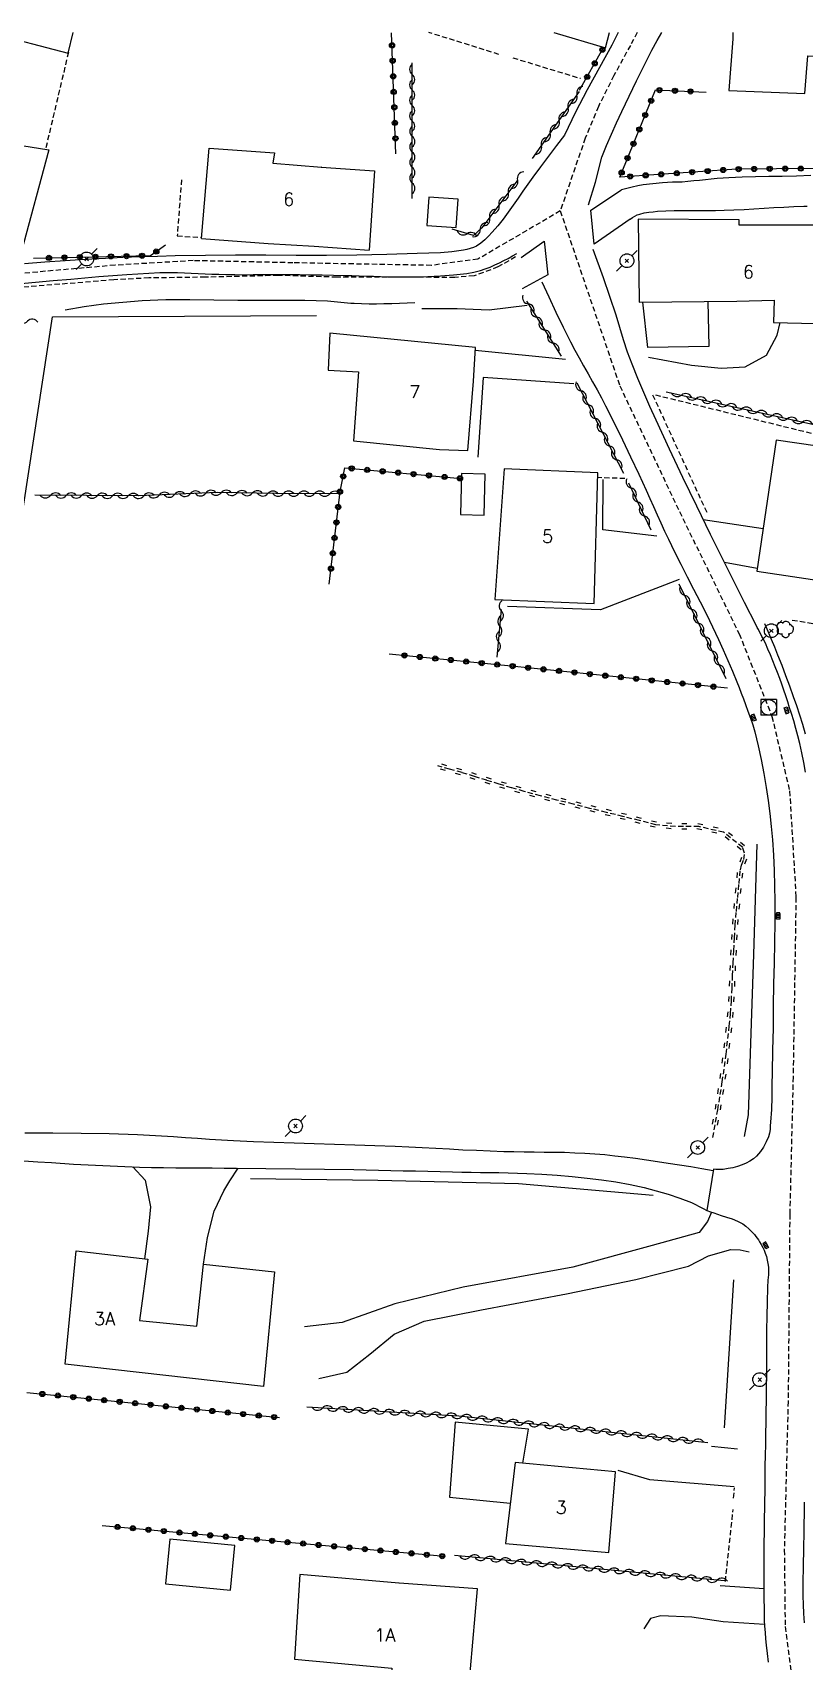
# Model space of a CAD drawing. Header units: millimetres. Extents: x 176000 to 177000, y 162000 to 163001.
# Drawn here: x 176588.4 to 176663, y 162842.5 to 163000 of the extents above; entities that cross this region are included whole.
import ezdxf
from ezdxf.enums import TextEntityAlignment as Align

# ---------------------------------------------------------------- set-up
doc = ezdxf.new("R2010")
doc.units = ezdxf.units.MM
doc.linetypes.add('DASHED', pattern=[0.75, 0.5, -0.25])
doc.layers.get('0').update_dxf_attribs({"linetype": 'CONTINUOUS'})
for name, color, linetype in [('W0001', 6, 'DASHED'), ('W0008', 7, 'CONTINUOUS'), ('W0014', 7, 'CONTINUOUS'), ('W0017', 7, 'CONTINUOUS'), ('W0071', 7, 'CONTINUOUS'), ('W0101', 7, 'CONTINUOUS'), ('W0104', 1, 'CONTINUOUS'), ('W0112', 1, 'DASHED'), ('W0120', 7, 'CONTINUOUS'), ('W0220', 5, 'DASHED'), ('W0300', 7, 'CONTINUOUS'), ('W0303', 7, 'CONTINUOUS'), ('W0310', 3, 'CONTINUOUS'), ('W0323', 7, 'CONTINUOUS'), ('W0333', 7, 'CONTINUOUS'), ('W0401', 7, 'CONTINUOUS'), ('W0420', 7, 'CONTINUOUS'), ('W0473', 7, 'CONTINUOUS'), ('W0510', 5, 'CONTINUOUS'), ('W0991', 7, 'CONTINUOUS')]:
    doc.layers.add(name, color=color, linetype=linetype)
doc.styles.get("Standard").update_dxf_attribs({"font": 'romans.shx', "width": 0.85})

# ---------------------------------------------------------------- blocks, each defined once
blk = doc.blocks.new('T401')
for p, q in [((-0.3, 0.3), (0, 0.3)), ((-0.3, -0.25), (-0.3, 0.3)), ((-0.3, 0.15), (0, 0.15)), ((-0.3, 0), (0, 0)), ((0, 0.3), (0, -0.25)), ((-0.3, -0.15), (0, -0.15)), ((-0.3, -0.25), (-0.3, -0.3)), ((-0.3, -0.3), (0, -0.3)), ((0, -0.3), (0, -0.25))]:
    blk.add_line(p, q)
blk = doc.blocks.new('T473')
for p, q in [((-0.166667, 0.166667), (0.166667, -0.166667)), ((-0.166667, -0.166667), (0.166667, 0.166667)), ((0.500001, 0.500001), (1.000002, 1.000002)), ((-1.000002, -1.000002), (-0.500001, -0.500001))]:
    blk.add_line(p, q)
blk.add_ellipse((0, 0), major_axis=(0.471405, 0.471405), ratio=1, start_param=5.4977871438, end_param=11.780972451)
blk = doc.blocks.new('T420')
for p, q in [((0.75, 0.75), (-0.75, 0.75)), ((-0.75, 0.75), (-0.75, -0.75)), ((0.75, 0.75), (0.75, -0.75)), ((0.75, -0.75), (-0.75, -0.75))]:
    blk.add_line(p, q)
blk.add_ellipse((0, 0), major_axis=(-0.53, 0.53), ratio=1, start_param=3.926991, end_param=10.210176)
blk = doc.blocks.new('T300')
for p, q in [((-0.8, 0.51), (-0.86, 0.34)), ((-0.86, 0.34), (-0.86, 0.17)), ((-0.86, 0.17), (-0.74, 0.06)), ((-0.69, 0.63), (-0.8, 0.51)), ((-0.8, -0.06), (-0.74, 0.06)), ((-0.74, 0.06), (-0.69, 0.11)), ((-0.57, 0.69), (-0.69, 0.63)), ((-0.46, 0.69), (-0.57, 0.69)), ((-0.29, 0.63), (-0.46, 0.69)), ((-0.29, 0.63), (-0.17, 0.74)), ((-0.23, 0.57), (-0.29, 0.63)), ((-0.17, 0.74), (-0.06, 0.8)), ((-0.06, 0.8), (0.06, 0.8)), ((0.06, 0.8), (0.23, 0.74)), ((0.23, 0.74), (0.34, 0.63)), ((0.34, 0.63), (0.4, 0.51)), ((0.46, 0.46), (0.34, 0.46)), ((0.4, 0.51), (0.4, 0.46)), ((0.57, 0.4), (0.46, 0.46)), ((0.57, 0.4), (0.69, 0.29)), ((0.69, 0.29), (0.74, 0.17)), ((0.74, 0.06), (0.69, -0.17)), ((0.74, 0.17), (0.74, 0.06)), ((-0.8, -0.17), (-0.8, -0.06)), ((-0.8, -0.23), (-0.8, -0.17)), ((-0.74, -0.34), (-0.8, -0.23)), ((-0.69, -0.4), (-0.74, -0.34)), ((-0.51, -0.46), (-0.69, -0.4)), ((-0.4, -0.46), (-0.51, -0.46)), ((-0.4, -0.46), (-0.34, -0.46)), ((-0.34, -0.46), (-0.34, -0.4)), ((-0.34, -0.51), (-0.34, -0.46)), ((-0.29, -0.63), (-0.34, -0.51)), ((-0.17, -0.74), (-0.29, -0.63)), ((-0.06, -0.8), (-0.17, -0.74)), ((0.06, -0.8), (-0.06, -0.8)), ((0.17, -0.74), (0.06, -0.8)), ((0.23, -0.69), (0.17, -0.74)), ((0.29, -0.46), (0.23, -0.46)), ((0.29, -0.63), (0.23, -0.69)), ((0.46, -0.4), (0.29, -0.46)), ((0.34, -0.51), (0.29, -0.63)), ((0.34, -0.51), (0.34, -0.46)), ((0.57, -0.34), (0.46, -0.4)), ((0.63, -0.29), (0.57, -0.34)), ((0.69, -0.17), (0.63, -0.29))]:
    blk.add_line(p, q)
blk = doc.blocks.new('t310o')
at = {"color": 0, "linetype": 'Continuous'}
for centre, start, end in [((-0.5, 0.38), 216.8699, 323.1304), ((0.5, -0.37), 36.8699, 143.1303)]:
    blk.add_arc(centre, 0.625, start, end, dxfattribs=at)
blk = doc.blocks.new('t323o')
at = {"color": 0, "linetype": 'Continuous'}
for radius in [0.25, 0.15]:
    blk.add_circle((0, 0), radius, dxfattribs=at)
blk = doc.blocks.new('t220o')
at = {"color": 0, "linetype": 'Continuous'}
for p, q in [((-0.25, 0.25), (0.25, 0.25)), ((-0.25, -0.25), (0.25, -0.25))]:
    blk.add_line(p, q, dxfattribs=at)

msp = doc.modelspace()

# ---------------------------------------------------------------- linework, layer by layer
at = {"layer": 'W0001'}
for points in [[(176639.38, 162982.76), (176631.43, 162978.1), (176626.93, 162977.49), (176613.55, 162977.74), (176603.92, 162977.95), (176596.37, 162977.51), (176584.21, 162976.44), (176574.24, 162975.39), (176567.52, 162975.44), (176561.33, 162975.8), (176557.37, 162976.55), (176554.1, 162977.83), (176550.87, 162980.43), (176547.3, 162983.79), (176540.81, 162990.9), (176539.12, 162993.17), (176537.37, 162995.4), (176535.56, 162997.57), (176533.69, 162999.7), (176533.41, 163000)], [(176646.81, 163000), (176646.15, 162998.76), (176644.56, 162995.84), (176643.06, 162992.86), (176641.79, 162989.79), (176639.38, 162982.76)], [(176639.38, 162982.76), (176645.13, 162965.86), (176650.89, 162953.7), (176656.66, 162941.88), (176659.83, 162933.89), (176661.53, 162926.69), (176662.15, 162916.4), (176661.87, 162899.04), (176661.55, 162885.76), (176661.39, 162867.66), (176661.02, 162853.3), (176661.1, 162845.89), (176661.84, 162840.36), (176665.05, 162832.99), (176668.44, 162828.51), (176677.2, 162819.89), (176690.06, 162807.61), (176694.79, 162797.61), (176698.04, 162789.67), (176700.78, 162781.29), (176702.4, 162772.69), (176704.61, 162761.52), (176706.75, 162750.04), (176709.4, 162734.99)]]:
    msp.add_lwpolyline(points, dxfattribs=at)
at = {"layer": 'W0008'}
for points in [[(176643.41, 162987.96), (176643.86, 162989.07), (176644.33, 162990.17), (176644.82, 162991.27), (176645.32, 162992.37), (176646.02, 162993.86), (176646.74, 162995.35), (176647.48, 162996.82), (176648.24, 162998.29), (176648.75, 162999.25), (176649.18, 163000)], [(176639.79, 162990.08), (176639.02, 162989.07), (176638.25, 162988.05), (176637.48, 162987.03), (176636.72, 162986.01), (176636.24, 162985.35), (176635.76, 162984.67), (176635.3, 162983.99), (176634.83, 162983.31), (176634.35, 162982.63), (176633.86, 162981.96), (176633.34, 162981.32), (176632.8, 162980.69), (176632.46, 162980.33), (176632.1, 162979.97), (176631.72, 162979.64), (176631.29, 162979.36), (176630.99, 162979.22), (176630.68, 162979.12), (176630.35, 162979.04), (176630.03, 162978.98), (176628.92, 162978.81), (176627.8, 162978.72), (176626.68, 162978.67), (176625.57, 162978.63), (176622.64, 162978.53), (176619.72, 162978.47), (176616.8, 162978.45), (176613.87, 162978.46), (176610.95, 162978.47), (176608.02, 162978.47), (176605.1, 162978.45), (176602.18, 162978.41), (176600.49, 162978.36), (176598.81, 162978.31), (176597.12, 162978.24), (176595.44, 162978.16), (176593.49, 162978.06), (176591.54, 162977.93), (176589.59, 162977.8), (176587.64, 162977.65)], [(176642.77, 162985.53), (176643.41, 162987.96)], [(176642.1, 162983.36), (176642.77, 162985.53)], [(176586.99, 162975.71), (176588.69, 162975.87), (176590.39, 162976.02), (176592.09, 162976.17), (176593.45, 162976.29), (176594.8, 162976.41), (176596.16, 162976.52), (176597.51, 162976.62), (176598.57, 162976.69), (176599.63, 162976.74), (176600.69, 162976.79), (176601.75, 162976.8), (176602.41, 162976.8), (176603.08, 162976.78), (176603.74, 162976.75), (176604.4, 162976.72), (176605.07, 162976.69), (176605.73, 162976.65), (176606.39, 162976.63), (176607.06, 162976.61), (176607.95, 162976.6), (176608.84, 162976.59), (176609.73, 162976.6), (176610.62, 162976.6), (176611.51, 162976.61), (176612.4, 162976.61), (176613.3, 162976.61), (176614.19, 162976.61), (176615.28, 162976.59), (176616.38, 162976.57), (176617.47, 162976.54), (176618.57, 162976.52), (176619.26, 162976.5), (176619.95, 162976.48), (176620.65, 162976.46), (176621.34, 162976.44), (176622.03, 162976.42), (176622.72, 162976.4), (176623.42, 162976.39), (176624.11, 162976.39), (176625.35, 162976.4), (176626.58, 162976.42), (176627.82, 162976.47), (176629.06, 162976.57), (176629.71, 162976.64), (176630.37, 162976.72), (176631.02, 162976.84), (176631.66, 162976.99), (176632.13, 162977.15), (176632.6, 162977.33), (176633.05, 162977.54), (176633.5, 162977.75), (176633.93, 162977.95), (176634.35, 162978.17), (176634.77, 162978.41), (176635.18, 162978.65)], [(176643.55, 162976.3), (176642.57, 162979.04)], [(176637.6, 162975.91), (176638.26, 162974.44), (176638.95, 162972.98), (176639.66, 162971.53), (176640.38, 162970.09), (176640.79, 162969.31), (176641.21, 162968.54), (176641.64, 162967.77), (176642.07, 162967), (176642.5, 162966.24), (176642.93, 162965.47), (176643.35, 162964.7), (176643.76, 162963.92), (176644.58, 162962.28), (176645.39, 162960.63), (176646.18, 162958.98), (176646.96, 162957.32), (176647.32, 162956.53), (176647.68, 162955.75), (176648.04, 162954.96), (176648.39, 162954.17), (176648.75, 162953.38), (176649.1, 162952.59), (176649.46, 162951.81), (176649.83, 162951.03), (176650.42, 162949.81), (176651.03, 162948.6), (176651.64, 162947.39), (176652.26, 162946.19), (176652.88, 162944.98), (176653.49, 162943.77), (176654.08, 162942.56), (176654.66, 162941.34), (176655.13, 162940.32), (176655.58, 162939.3), (176656.02, 162938.27), (176656.44, 162937.23), (176656.66, 162936.69), (176656.86, 162936.15), (176657.07, 162935.6), (176657.27, 162935.05), (176657.51, 162934.39), (176657.75, 162933.73), (176657.98, 162933.07), (176658.18, 162932.39), (176658.51, 162931.06), (176658.79, 162929.72), (176659.04, 162928.38), (176659.27, 162927.03), (176659.46, 162925.77), (176659.62, 162924.5), (176659.76, 162923.24), (176659.88, 162921.96), (176659.97, 162920.48), (176660.04, 162918.99), (176660.08, 162917.51), (176660.1, 162916.02), (176660.1, 162914.02), (176660.07, 162912.02), (176660.03, 162910.02), (176659.99, 162908.02), (176659.96, 162905.88), (176659.93, 162903.74), (176659.89, 162901.61), (176659.84, 162899.47), (176659.82, 162898.27), (176659.81, 162897.07), (176659.78, 162895.87), (176659.7, 162894.67), (176659.67, 162894.32), (176659.64, 162893.96), (176659.59, 162893.6), (176659.49, 162893.25), (176659.28, 162892.75), (176659.02, 162892.26), (176658.71, 162891.81), (176658.34, 162891.39), (176658.03, 162891.13), (176657.69, 162890.9), (176657.33, 162890.71), (176656.96, 162890.55), (176656.51, 162890.39), (176656.06, 162890.26), (176655.59, 162890.17), (176655.12, 162890.1), (176654.88, 162890.08), (176654.65, 162890.08), (176654.41, 162890.09), (176654.17, 162890.12)], [(176644.78, 162972.67), (176643.55, 162976.3)], [(176663.08, 162928.51), (176662.91, 162929.44), (176662.73, 162930.36), (176662.53, 162931.28), (176662.34, 162932), (176662.14, 162932.73), (176661.93, 162933.45), (176661.71, 162934.17), (176661.53, 162934.73), (176661.36, 162935.3), (176661.17, 162935.87), (176660.98, 162936.43), (176660.78, 162937), (176660.58, 162937.56), (176660.36, 162938.13), (176660.14, 162938.68), (176659.92, 162939.26), (176659.68, 162939.83), (176659.44, 162940.4), (176659.19, 162940.97), (176659.08, 162941.19), (176658.97, 162941.41), (176658.86, 162941.63), (176658.75, 162941.85), (176658.64, 162942.06), (176658.52, 162942.28), (176658.41, 162942.5), (176658.3, 162942.72), (176657.19, 162944.91), (176656.08, 162947.09), (176654.98, 162949.28), (176653.89, 162951.47), (176652.56, 162954.22), (176651.23, 162956.98), (176649.92, 162959.74), (176648.64, 162962.52), (176648.04, 162963.86), (176647.44, 162965.21), (176646.86, 162966.56), (176646.31, 162967.93), (176645.89, 162969.11), (176645.49, 162970.29), (176645.12, 162971.48), (176644.78, 162972.67)], [(176654.17, 162890.12), (176653.53, 162886.11)], [(176653.53, 162886.11), (176653.88, 162886), (176654.23, 162885.89), (176654.58, 162885.77), (176654.93, 162885.64), (176655.45, 162885.47), (176655.98, 162885.3), (176656.51, 162885.1), (176657, 162884.83), (176657.32, 162884.61), (176657.61, 162884.35), (176657.87, 162884.07), (176658.13, 162883.79), (176658.27, 162883.62), (176658.4, 162883.45), (176658.52, 162883.28), (176658.64, 162883.09), (176658.79, 162882.83), (176658.94, 162882.56), (176659.07, 162882.28), (176659.18, 162882), (176659.29, 162881.67), (176659.38, 162881.33), (176659.44, 162880.99), (176659.48, 162880.65), (176659.5, 162880.4), (176659.5, 162880.15), (176659.49, 162879.9), (176659.47, 162879.65), (176659.44, 162879.4), (176659.42, 162879.15), (176659.4, 162878.9), (176659.39, 162878.65), (176659.35, 162877.29), (176659.33, 162875.92), (176659.31, 162874.56), (176659.3, 162873.2), (176659.3, 162871.83), (176659.29, 162870.47), (176659.28, 162869.1), (176659.26, 162867.74), (176659.25, 162866.68), (176659.23, 162865.63), (176659.21, 162864.57), (176659.19, 162863.51), (176659.17, 162862.46), (176659.15, 162861.4), (176659.14, 162860.34), (176659.13, 162859.29), (176659.08, 162856.1), (176659.04, 162852.91), (176659.03, 162849.72), (176659.09, 162846.53), (176659.12, 162845.92), (176659.16, 162845.32), (176659.21, 162844.71), (176659.27, 162844.1), (176659.36, 162843.28), (176659.47, 162842.47)], [(176662.97, 162846.27), (176662.91, 162847.15), (176662.86, 162848.03), (176662.84, 162848.86), (176662.84, 162849.69), (176662.84, 162850.52), (176662.86, 162851.35), (176662.88, 162852.18), (176662.9, 162853), (176662.92, 162853.83), (176662.93, 162854.66), (176662.98, 162857.93)]]:
    msp.add_lwpolyline(points, dxfattribs=at)
at = {"layer": 'W0014'}
msp.add_lwpolyline([(176644.98, 163000), (176644.35, 162998.79), (176643.18, 162996.63), (176641.99, 162994.48), (176640.84, 162992.3), (176639.79, 162990.08)], dxfattribs=at)
at = {"layer": 'W0017'}
for points in [[(176647.9, 162968.61), (176652.06, 162967.85), (176654.93, 162967.56), (176657.23, 162967.67), (176659.3, 162968.8), (176660.33, 162970.74), (176660.62, 162971.98)], [(176639.88, 162968.39), (176631.17, 162969.26)], [(176631.92, 162966.66), (176631.42, 162958.96)], [(176640.7, 162966.05), (176631.92, 162966.66)], [(176648.72, 162951.32), (176643.48, 162951.94), (176643.54, 162956.78)], [(176653.17, 162952.94), (176658.97, 162952.06)], [(176655.24, 162948.8), (176658.4, 162948.21)], [(176650.88, 162947.12), (176643.27, 162944.18), (176634.28, 162944.52)], [(176598.1, 162890.35), (176599.29, 162889.04), (176599.79, 162886.49), (176599.56, 162884.11), (176599.22, 162881.46)], [(176604.93, 162880.92), (176605.31, 162883.5), (176605.95, 162886.05), (176606.89, 162888.01), (176607.45, 162888.98), (176608.28, 162890.21)], [(176653.98, 162885.96), (176653.59, 162885.07), (176652.81, 162883.99), (176648.27, 162882.74), (176640.61, 162880.63), (176630.01, 162878.7), (176623.41, 162877.11), (176618.3, 162875.28), (176614.67, 162874.89)], [(176616.07, 162869.87), (176618.75, 162870.5), (176621, 162872.22), (176623.33, 162874.15), (176626.22, 162875.42), (176631.78, 162876.53), (176639.99, 162878.05), (176646.68, 162879.45), (176651.77, 162880.75), (176653.71, 162881.74), (176655.85, 162882.36), (176656.77, 162882.32), (176657.63, 162882.11)], [(176656.49, 162863.05), (176653.98, 162863.31)], [(176656.19, 162859.42), (176648.02, 162860.07), (176644.96, 162860.98)], [(176659.07, 162849.55), (176654.83, 162849.84)], [(176659.1, 162846.1), (176655.13, 162846.36), (176652.09, 162846.8), (176649.11, 162846.92), (176648.09, 162846.68), (176647.46, 162845.68)]]:
    msp.add_lwpolyline(points, dxfattribs=at)
at = {"layer": 'W0071'}
for points in [[(176654.14, 162889.96), (176653.06, 162890.15), (176651.98, 162890.33), (176650.89, 162890.51), (176649.81, 162890.68), (176648.76, 162890.84), (176647.71, 162891), (176646.66, 162891.15), (176645.6, 162891.28), (176644.64, 162891.39), (176643.68, 162891.49), (176642.72, 162891.57), (176641.75, 162891.64), (176640.78, 162891.68), (176639.8, 162891.72), (176638.82, 162891.73), (176637.84, 162891.74), (176636.86, 162891.75), (176635.88, 162891.76), (176634.9, 162891.78), (176633.92, 162891.8), (176632.61, 162891.85), (176631.3, 162891.91), (176629.98, 162891.97), (176628.67, 162892.04), (176627.36, 162892.11), (176626.05, 162892.18), (176624.74, 162892.24), (176623.42, 162892.3), (176621.47, 162892.37), (176619.52, 162892.44), (176617.57, 162892.5), (176615.62, 162892.56), (176613.66, 162892.63), (176611.71, 162892.69), (176609.76, 162892.77), (176607.81, 162892.86), (176606.65, 162892.92), (176605.49, 162893), (176604.33, 162893.08), (176603.17, 162893.16), (176602.02, 162893.24), (176600.86, 162893.32), (176599.7, 162893.38), (176598.54, 162893.44), (176595.82, 162893.52), (176593.09, 162893.58), (176590.37, 162893.6), (176587.65, 162893.6)], [(176587.57, 162890.91), (176588.9, 162890.83), (176590.23, 162890.75)], [(176590.23, 162890.75), (176592.35, 162890.61), (176594.47, 162890.49), (176596.6, 162890.4), (176598.72, 162890.32), (176599.89, 162890.29), (176601.06, 162890.27), (176602.23, 162890.25), (176603.41, 162890.24), (176604.58, 162890.24), (176605.75, 162890.23), (176606.92, 162890.22), (176608.09, 162890.21), (176610.93, 162890.18), (176613.77, 162890.15), (176616.61, 162890.12), (176619.45, 162890.08), (176620.64, 162890.05), (176621.83, 162890.03), (176623.02, 162890), (176624.21, 162889.97), (176625.4, 162889.94), (176626.58, 162889.91), (176627.77, 162889.88), (176628.96, 162889.86), (176629.86, 162889.84), (176630.76, 162889.82), (176631.66, 162889.81), (176632.55, 162889.8), (176633.45, 162889.79), (176634.35, 162889.77), (176635.25, 162889.74), (176636.14, 162889.7), (176637.61, 162889.62), (176639.07, 162889.53), (176640.53, 162889.42), (176641.99, 162889.26), (176643.37, 162889.08), (176644.75, 162888.88), (176646.12, 162888.64), (176647.48, 162888.34), (176648.64, 162888.03), (176649.79, 162887.69), (176650.93, 162887.31), (176652.05, 162886.88), (176652.43, 162886.71), (176652.8, 162886.52), (176653.17, 162886.32), (176653.53, 162886.11)]]:
    msp.add_lwpolyline(points, dxfattribs=at)
at = {"layer": 'W0101'}
for points in [[(176638.77, 163000), (176643.75, 162998.51)], [(176643.75, 162998.51), (176644.15, 163000)], [(176604.74, 162980.1), (176605.47, 162988.81), (176611.78, 162988.38), (176611.61, 162987.39), (176616.32, 162987), (176616.29, 162987), (176621.42, 162986.62), (176620.91, 162978.96)], [(176604.74, 162980.1), (176611.15, 162979.62), (176611.16, 162979.61), (176615.61, 162979.35), (176620.91, 162978.96)], [(176630.46, 162959.6), (176631.01, 162966.3), (176631.01, 162966.29), (176631.19, 162969.55), (176617.12, 162970.94), (176616.96, 162967.36), (176619.89, 162967.21), (176619.4, 162960.53), (176627.7, 162959.7)], [(176627.7, 162959.7), (176627.7, 162959.69), (176630.46, 162959.6)], [(176642.65, 162944.8), (176643.01, 162957.45), (176633.96, 162957.81), (176633.05, 162945.2)], [(176633.05, 162945.2), (176642.65, 162944.8)]]:
    msp.add_lwpolyline(points, dxfattribs=at)
for points in [[(176646.99, 162973.95), (176656.44, 162974.02), (176660.04, 162974.12), (176659.97, 162971.96), (176668.05, 162971.78), (176668.23, 162981.39), (176656.65, 162981.39), (176656.66, 162981.9), (176646.91, 162981.95)], [(176660.23, 162960.61), (176658.36, 162947.92), (176666.56, 162946.71), (176668.44, 162959.4)], [(176611.78, 162880.2), (176610.7, 162869.12), (176591.55, 162871.26), (176592.63, 162882.22), (176599.53, 162881.42), (176598.72, 162875.49), (176604.26, 162874.95), (176604.93, 162880.92)], [(176634.08, 162853.92), (176644.08, 162853.07), (176644.73, 162860.87), (176635.03, 162861.77)], [(176622.94, 162839.82), (176630.48, 162839.22), (176631.39, 162849.56), (176623.82, 162850.09), (176623.8, 162850.09), (176614.22, 162850.93), (176613.72, 162842.74), (176623.12, 162841.87)]]:
    msp.add_lwpolyline(points, close=True, dxfattribs=at)
at = {"layer": 'W0104'}
for points in [[(176584.18, 163000), (176591.86, 162998.02), (176592.33, 163000)], [(176656.06, 163000), (176656.05, 162999.41), (176655.65, 162994.41), (176663.02, 162994.11), (176663.28, 162997.75), (176666.51, 162997.55), (176666.62, 163000)], [(176553.24, 162981.76), (176556.16, 162986.74), (176560.87, 162985.69), (176562.07, 162990.96), (176566.79, 162989.56), (176570.9, 162988.8), (176571.16, 162990.37), (176577.47, 162989.19), (176577.47, 162989.19), (176577.68, 162990.63), (176589.98, 162988.68), (176587.32, 162978.73)], [(176653.64, 162974), (176653.73, 162969.65), (176647.83, 162969.54), (176647.36, 162973.95)], [(176635.75, 162861.7), (176636.31, 162864.98), (176629.22, 162865.67), (176628.69, 162858.4), (176634.55, 162857.82)]]:
    msp.add_lwpolyline(points, dxfattribs=at)
for points in [[(176626.69, 162984.09), (176626.5, 162981.34), (176629.33, 162981.14), (176629.52, 162983.89)], [(176632.03, 162953.36), (176632.11, 162957.32), (176629.83, 162957.37), (176629.74, 162953.41)], [(176601.25, 162850.02), (176607.53, 162849.42), (176607.94, 162853.74), (176601.66, 162854.34)]]:
    msp.add_lwpolyline(points, close=True, dxfattribs=at)
at = {"layer": 'W0112'}
for points in [[(176633.46, 162997.89), (176626.7, 163000)], [(176591.87, 162998.1), (176589.66, 162988.73)], [(176634.8, 162997.56), (176641.32, 162995.58)], [(176602.79, 162985.77), (176602.38, 162980.34), (176604.75, 162980.2)], [(176635.06, 162978.31), (176633.36, 162977.34), (176631.05, 162976.48), (176629.18, 162976.32), (176625.67, 162976.35), (176617.8, 162976.35), (176612.14, 162976.52), (176605.1, 162976.35), (176599.65, 162976.28), (176596.26, 162976.09), (176587.43, 162975.38), (176579.51, 162974.53), (176571.81, 162973.92), (176565.76, 162973.45), (176562.73, 162973.32), (176557.55, 162974.51)], [(176648.3, 162964.98), (176653.61, 162953.44)], [(176648.57, 162964.98), (176668.34, 162960.11)], [(176645.63, 162956.89), (176642.99, 162956.97)], [(176661.79, 162943.2), (176665.33, 162942.63), (176665.51, 162943.8)], [(176656.11, 162858.32), (176656.22, 162859.3)], [(176655.33, 162850.26), (176656.08, 162857.21)]]:
    msp.add_lwpolyline(points, dxfattribs=at)
at = {"layer": 'W0120'}
for points in [[(176642.67, 162979.55), (176642.33, 162982.83), (176645.28, 162984.79)], [(176646.14, 162981.96), (176642.67, 162979.55)], [(176635.59, 162978.27), (176637.83, 162979.84), (176638.17, 162976.58), (176635.7, 162975.24)]]:
    msp.add_lwpolyline(points, dxfattribs=at)
at = {"layer": 'W0220'}
msp.add_lwpolyline([(176654.12, 162893.18), (176654.6, 162895.86), (176655.03, 162898.55), (176655.4, 162901.25), (176655.71, 162903.95), (176655.82, 162905.17), (176655.91, 162906.39), (176655.97, 162907.61), (176656.03, 162908.83), (176656.08, 162910.05), (176656.14, 162911.26), (176656.2, 162912.48), (176656.28, 162913.7), (176656.39, 162915.04), (176656.52, 162916.38), (176656.65, 162917.72), (176656.78, 162919.06), (176656.9, 162919.51), (176657.1, 162920.05), (176657.18, 162920.66), (176657, 162921.22), (176655.16, 162922.7), (176652.77, 162923.23), (176650.5, 162923.24), (176648.62, 162923.41), (176647.03, 162923.82), (176645.43, 162924.22), (176643.84, 162924.61), (176642.25, 162925), (176640.65, 162925.4), (176639.06, 162925.8), (176637.47, 162926.22), (176635.89, 162926.64), (176634.68, 162926.98), (176633.48, 162927.34), (176632.28, 162927.71), (176631.09, 162928.08), (176629.89, 162928.45), (176628.68, 162928.8), (176627.54, 162929.11)], dxfattribs=at)
at = {"layer": 'W0300'}
for points in [[(176626, 162973.32), (176629.43, 162973.34), (176632.5, 162973.2), (176636.17, 162973.66)], [(176586.17, 162945.35), (176590.34, 162972.52), (176615.84, 162972.64)], [(176658.38, 162921.54), (176658.05, 162910.86), (176657.8, 162903.27), (176657.54, 162895.36), (176657.16, 162893.28)], [(176648.35, 162887.57), (176635.33, 162888.7), (176621.76, 162889.02), (176609.47, 162889.19)]]:
    msp.add_lwpolyline(points, dxfattribs=at)
at = {"layer": 'W0303'}
msp.add_lwpolyline([(176655.24, 162865.12), (176656.13, 162879.42)], dxfattribs=at)
at = {"layer": 'W0310'}
for points in [[(176625.09, 162983.95), (176625.08, 162997.07)], [(176636.7, 162987.81), (176639.12, 162991.27), (176641.23, 162994.3)], [(176635.27, 162985.75), (176631.81, 162981.11), (176631, 162980.38), (176628.94, 162980.98)], [(176639.51, 162968.7), (176636.14, 162974.02)], [(176645.53, 162957.36), (176641.01, 162966.1)], [(176649.62, 162965.27), (176666.34, 162961.55), (176671.6, 162960.62), (176682.49, 162959.26)], [(176648.16, 162951.9), (176646.01, 162956.45)], [(176618.08, 162955.42), (176611.92, 162955.43), (176606.26, 162955.53), (176598.63, 162955.2), (176588.64, 162955.27)], [(176655.42, 162937.52), (176650.88, 162946.68)], [(176633.28, 162939.62), (176633.7, 162944.24)], [(176653.64, 162863.67), (176629.58, 162866.25), (176614.91, 162867.12)], [(176655.25, 162850.31), (176640.54, 162851.69), (176629.15, 162852.77)]]:
    msp.add_lwpolyline(points, dxfattribs=at)
at = {"layer": 'W0323'}
for points in [[(176623.51, 162988.27), (176623.09, 162999.96)], [(176684.83, 163000), (176683.97, 162993.3), (176682.53, 162985.2), (176672.24, 162986.53), (176667.89, 162986.88), (176656.43, 162986.8), (176645.13, 162986.02), (176648.59, 162994.45), (176653.46, 162994.24)], [(176641.24, 162994.42), (176643.54, 162998.5)], [(176588.49, 162978.19), (176599.8, 162978.44), (176601.26, 162979.47)], [(176618.11, 162955.62), (176618.58, 162957.92), (176629.82, 162956.9)], [(176617.06, 162946.68), (176618.11, 162955.62)], [(176655.55, 162936.62), (176634.64, 162938.76), (176622.84, 162939.92)], [(176587.86, 162868.53), (176612.26, 162866.1)], [(176595.12, 162855.66), (176628.21, 162852.69)]]:
    msp.add_lwpolyline(points, dxfattribs=at)
at = {"layer": 'W0333'}
msp.add_lwpolyline([(176659.1, 162942.88), (176659.43, 162942.12), (176659.76, 162941.36), (176660.07, 162940.6), (176660.38, 162939.83), (176660.77, 162938.83), (176661.15, 162937.83), (176661.52, 162936.83), (176661.88, 162935.82), (176662.19, 162934.93), (176662.49, 162934.03), (176662.78, 162933.13), (176663.04, 162932.22)], dxfattribs=at)
at = {"layer": 'W0510'}
for points in [[(176663.59, 162986.17), (176662.21, 162986.13), (176660.83, 162986.09), (176659.54, 162986.07), (176658.25, 162986.05), (176656.96, 162986.02), (176655.67, 162985.96), (176655.1, 162985.93), (176654.54, 162985.88), (176653.97, 162985.83), (176653.41, 162985.77), (176652.84, 162985.71), (176652.28, 162985.66), (176651.71, 162985.6), (176651.15, 162985.55)], [(176651.15, 162985.55), (176650.21, 162985.53), (176649.27, 162985.48), (176648.33, 162985.39), (176647.39, 162985.27), (176646.86, 162985.18), (176646.33, 162985.07), (176645.8, 162984.94), (176645.28, 162984.79)], [(176646.14, 162981.96), (176646.35, 162982.11), (176646.58, 162982.25), (176646.82, 162982.37), (176647.07, 162982.46), (176647.49, 162982.57), (176647.92, 162982.64), (176648.35, 162982.68), (176648.78, 162982.72), (176649.58, 162982.77), (176650.38, 162982.8), (176651.19, 162982.81), (176651.99, 162982.81), (176652.79, 162982.81), (176653.59, 162982.8), (176654.39, 162982.81), (176655.2, 162982.83), (176656.16, 162982.86), (176657.13, 162982.91), (176658.09, 162982.97), (176659.06, 162983.02), (176660.02, 162983.08), (176660.99, 162983.13), (176661.95, 162983.18), (176662.92, 162983.21), (176663.22, 162983.22)], [(176591.54, 162973.21), (176593.39, 162973.51), (176595.25, 162973.76), (176597.12, 162973.95), (176598.99, 162974.09), (176601.29, 162974.18), (176603.6, 162974.18), (176605.91, 162974.15), (176608.22, 162974.13), (176610.38, 162974.14), (176612.55, 162974.14), (176614.72, 162974.12), (176616.88, 162974.05), (176617.21, 162974.03), (176617.53, 162974.01), (176617.85, 162973.98), (176618.18, 162973.94), (176618.5, 162973.91), (176618.82, 162973.88), (176619.14, 162973.85), (176619.47, 162973.83), (176620.19, 162973.81), (176620.91, 162973.79), (176621.63, 162973.79), (176622.35, 162973.8), (176623.1, 162973.81), (176623.85, 162973.83), (176624.59, 162973.86), (176625.34, 162973.9)]]:
    msp.add_lwpolyline(points, dxfattribs=at)

# ---------------------------------------------------------------- block references
at = {"layer": 'W0220'}
for p, rotation in [((176628.12, 162928.95), 164.9536829908672), ((176629.56, 162928.55), 163.7573995095467), ((176630.99, 162928.11), 162.9638456205222), ((176632.43, 162927.66), 162.7822660407224), ((176633.86, 162927.22), 163.3299918072766), ((176635.3, 162926.8), 164.2816497661593), ((176636.75, 162926.41), 165.0711332609848), ((176638.2, 162926.03), 165.4883674764096), ((176639.65, 162925.65), 165.8023477660355), ((176641.11, 162925.29), 166.0130681904837), ((176642.56, 162924.93), 166.1033846924376), ((176644.02, 162924.57), 166.0732879484879), ((176645.47, 162924.21), 165.9399063983049), ((176646.93, 162923.84), 165.9399063983049), ((176648.38, 162923.47), 165.7032425708143), ((176649.87, 162923.3), 174.7237877762015), ((176651.37, 162923.24), 179.9212259574443), ((176652.86, 162923.21), 167.3913354721533), ((176654.33, 162922.89), 167.3913354721533), ((176655.66, 162922.29), 141.2155322194773), ((176656.83, 162921.35), 141.2155322194773), ((176657.07, 162919.97), 69.58097065658673), ((176656.73, 162918.52), 84.39951357556059), ((176656.58, 162917.03), 84.4387842335873), ((176656.44, 162915.54), 84.74900367684285), ((176656.31, 162914.04), 85.3301314826044), ((176656.21, 162912.55), 86.13592552638643), ((176656.13, 162911.05), 87.41330484408664), ((176656.06, 162909.55), 87.59321881995238), ((176655.99, 162908.05), 87.39646663630982), ((176655.92, 162906.55), 86.82323676072562), ((176655.81, 162905.06), 84.76079215410289), ((176655.66, 162903.56), 83.47602909427323), ((176655.49, 162902.07), 83.47602909427323), ((176655.31, 162900.59), 82.21674621448375), ((176655.11, 162899.1), 82.21674621448375), ((176654.65, 162896.13), 80.95746338305412), ((176654.88, 162897.62), 80.95746338305412), ((176654.38, 162894.66), 79.69818060092967)]:
    msp.add_blockref('t220o', p, dxfattribs=dict(at, rotation=rotation))
at = {"layer": 'W0300'}
msp.add_blockref('T300', (176661.15, 162942.29), dxfattribs=at)
at = {"layer": 'W0310'}
for p, rotation in [((176625.08, 162995.95), 90.06987286722095), ((176625.08, 162994.45), 90.06987286722095), ((176641, 162993.96), 55.10224972016058), ((176625.08, 162992.95), 90.06987286722095), ((176625.08, 162991.45), 90.06987286722095), ((176639.28, 162991.49), 55.10224972016058), ((176640.14, 162992.72), 55.10224972016058), ((176625.09, 162989.95), 90.06987286722095), ((176638.42, 162990.27), 54.95360580884082), ((176625.09, 162988.45), 90.06987286722095), ((176637.56, 162989.04), 54.95360580884082), ((176625.09, 162986.95), 90.06987286722095), ((176625.09, 162985.45), 90.06987286722095), ((176635.25, 162985.73), 233.2330667350493), ((176634.36, 162984.52), 233.2330667350493), ((176632.56, 162982.12), 233.2330667350493), ((176633.46, 162983.32), 233.2330667350493), ((176631.63, 162980.95), 222.4362297889541), ((176630.38, 162980.56), 163.6525094021826), ((176636.3, 162973.77), 122.3064293297116), ((176587.92, 162972.09), 354.5861774271461), ((176637.1, 162972.5), 122.3064293297116), ((176637.9, 162971.24), 122.3064293297116), ((176638.71, 162969.97), 122.3064293297116), ((176641.39, 162965.36), 117.3389896624551), ((176642.08, 162964.03), 117.3389896624551), ((176651.08, 162964.95), 347.434926848828), ((176652.55, 162964.62), 347.434926848828), ((176654.01, 162964.3), 347.434926848828), ((176655.47, 162963.97), 347.434926848828), ((176656.94, 162963.64), 347.434926848828), ((176642.77, 162962.69), 117.3389896624551), ((176658.4, 162963.32), 347.434926848828), ((176659.87, 162962.99), 347.434926848828), ((176661.33, 162962.66), 347.434926848828), ((176662.79, 162962.34), 347.434926848828), ((176643.46, 162961.36), 117.3389896624551), ((176644.15, 162960.03), 117.3389896624551), ((176644.84, 162958.7), 117.3389896624551), ((176646.24, 162955.97), 115.364569449963), ((176590.14, 162955.26), 179.6330184402721), ((176591.64, 162955.25), 179.6330184402721), ((176593.14, 162955.24), 179.6330184402721), ((176594.64, 162955.23), 179.6330184402721), ((176596.14, 162955.22), 179.6330184402721), ((176597.64, 162955.21), 179.6330184402721), ((176599.14, 162955.23), 182.4071664225434), ((176600.63, 162955.29), 182.4071664225434), ((176602.13, 162955.35), 182.4071664225434), ((176603.63, 162955.42), 182.4071664225434), ((176605.13, 162955.48), 182.4071664225434), ((176606.63, 162955.52), 179.0166085880419), ((176608.13, 162955.49), 179.0166085880419), ((176609.63, 162955.47), 179.0166085880419), ((176611.13, 162955.44), 179.0166085880419), ((176612.63, 162955.43), 179.9535464836937), ((176614.13, 162955.43), 179.9535464836937), ((176615.63, 162955.43), 179.9535464836937), ((176617.13, 162955.42), 179.9535464836937), ((176646.88, 162954.61), 115.364569449963), ((176647.52, 162953.26), 115.364569449963), ((176651.42, 162945.59), 116.3796042594411), ((176652.09, 162944.24), 116.3796042594411), ((176633.55, 162942.61), 84.69717289512245), ((176633.69, 162944.1), 84.69717289512245), ((176652.75, 162942.9), 116.3796042594411), ((176633.41, 162941.11), 84.69717289512245), ((176653.42, 162941.56), 116.3796042594411), ((176654.09, 162940.21), 116.3796042594411), ((176654.75, 162938.87), 116.3796042594411), ((176616.41, 162867.03), 176.6024050569622), ((176617.9, 162866.94), 176.6024050569622), ((176619.4, 162866.85), 176.6024050569622), ((176620.9, 162866.76), 176.6024050569622), ((176622.4, 162866.67), 176.6024050569622), ((176623.89, 162866.58), 176.6024050569622), ((176625.39, 162866.5), 176.6024050569622), ((176626.89, 162866.41), 176.6024050569622), ((176628.39, 162866.32), 176.6024050569622), ((176629.88, 162866.21), 173.8935776282899), ((176631.37, 162866.06), 173.8935776282899), ((176632.87, 162865.9), 173.8935776282899), ((176634.36, 162865.74), 173.8935776282899), ((176635.85, 162865.58), 173.8935776282899), ((176637.34, 162865.42), 173.8935776282899), ((176638.83, 162865.26), 173.8935776282899), ((176640.32, 162865.1), 173.8935776282899), ((176641.81, 162864.94), 173.8935776282899), ((176643.31, 162864.78), 173.8935776282899), ((176644.8, 162864.62), 173.8935776282899), ((176646.29, 162864.46), 173.8935776282899), ((176647.78, 162864.3), 173.8935776282899), ((176649.27, 162864.14), 173.8935776282899), ((176650.76, 162863.98), 173.8935776282899), ((176652.25, 162863.82), 173.8935776282899), ((176630.65, 162852.63), 174.5760553589846), ((176632.14, 162852.49), 174.5760553589846), ((176633.63, 162852.35), 174.5760553589846), ((176635.13, 162852.2), 174.5760553589846), ((176636.62, 162852.06), 174.5760553589846), ((176638.11, 162851.92), 174.5760553589846), ((176639.61, 162851.78), 174.5760553589846), ((176641.1, 162851.64), 174.6377814025592), ((176642.59, 162851.5), 174.6377814025592), ((176644.09, 162851.36), 174.6377814025592), ((176645.58, 162851.22), 174.6377814025592), ((176647.08, 162851.08), 174.6377814025592), ((176648.57, 162850.94), 174.6377814025592), ((176650.06, 162850.8), 174.6377814025592), ((176651.56, 162850.66), 174.6377814025592), ((176653.05, 162850.52), 174.6377814025592), ((176654.54, 162850.38), 174.6377814025592)]:
    msp.add_blockref('t310o', p, dxfattribs=dict(at, rotation=rotation))
at = {"layer": 'W0323'}
for p, rotation in [((176623.13, 162998.77), 92.06831966387234), ((176623.19, 162997.27), 92.06831966387234), ((176642.71, 162997.03), 60.6995335577835), ((176643.45, 162998.34), 60.6995335577835), ((176623.24, 162995.77), 92.06831966387234), ((176641.98, 162995.72), 60.6995335577835), ((176623.29, 162994.27), 92.06831966387234), ((176648.96, 162994.44), 357.5068724431546), ((176650.46, 162994.37), 357.5068724431546), ((176651.96, 162994.31), 357.5068724431546), ((176623.35, 162992.77), 92.06831966387234), ((176648.16, 162993.41), 67.67798880186771), ((176623.4, 162991.27), 92.06831966387234), ((176647.02, 162990.64), 67.67798880186771), ((176647.59, 162992.02), 67.67798880186771), ((176623.46, 162989.77), 92.06831966387234), ((176646.45, 162989.25), 67.67798880186771), ((176645.88, 162987.86), 67.67798880186771), ((176645.31, 162986.47), 67.67798880186771), ((176646.14, 162986.09), 183.9530154228039), ((176647.63, 162986.2), 183.9530154228039), ((176649.13, 162986.3), 183.9530154228039), ((176650.63, 162986.4), 183.9530154228039), ((176652.12, 162986.51), 183.9530154228039), ((176653.62, 162986.61), 183.9530154228039), ((176655.11, 162986.71), 183.9530154228039), ((176656.61, 162986.8), 180.4000338523382), ((176658.11, 162986.81), 180.4000338523382), ((176659.61, 162986.83), 180.4000338523382), ((176661.11, 162986.84), 180.4000338523382), ((176662.61, 162986.85), 180.4000338523382), ((176589.99, 162978.22), 1.280563567817225), ((176591.49, 162978.26), 1.280563567817225), ((176592.98, 162978.29), 1.280563567817225), ((176594.48, 162978.32), 1.280563567817225), ((176595.98, 162978.36), 1.280563567817225), ((176597.48, 162978.39), 1.280563567817225), ((176598.98, 162978.42), 1.280563567817225), ((176600.36, 162978.83), 35.2608887396031), ((176619.23, 162957.86), 354.8239592874547), ((176620.73, 162957.72), 354.8239592874547), ((176622.22, 162957.58), 354.8239592874547), ((176618.41, 162957.09), 78.32054630558854), ((176623.72, 162957.45), 354.8239592874547), ((176625.21, 162957.31), 354.8239592874547), ((176626.7, 162957.18), 354.8239592874547), ((176628.2, 162957.04), 354.8239592874547), ((176629.69, 162956.91), 354.8239592874547), ((176618.1, 162955.62), 83.31974204045694), ((176617.93, 162954.13), 83.31974204045694), ((176617.76, 162952.64), 83.31974204045694), ((176617.41, 162949.66), 83.31974204045694), ((176617.58, 162951.15), 83.31974204045694), ((176617.23, 162948.17), 83.31974204045694), ((176624.33, 162939.78), 174.3849105926305), ((176625.82, 162939.63), 174.3849105926305), ((176627.31, 162939.48), 174.3849105926305), ((176628.81, 162939.34), 174.3849105926305), ((176630.3, 162939.19), 174.3849105926305), ((176631.79, 162939.04), 174.3849105926305), ((176633.29, 162938.9), 174.3849105926305), ((176634.78, 162938.75), 174.1551779603829), ((176636.27, 162938.59), 174.1551779603829), ((176637.76, 162938.44), 174.1551779603829), ((176639.26, 162938.29), 174.1551779603829), ((176640.75, 162938.14), 174.1551779603829), ((176642.24, 162937.98), 174.1551779603829), ((176643.73, 162937.83), 174.1551779603829), ((176645.22, 162937.68), 174.1551779603829), ((176646.72, 162937.53), 174.1551779603829), ((176648.21, 162937.37), 174.1551779603829), ((176649.7, 162937.22), 174.1551779603829), ((176651.19, 162937.07), 174.1551779603829), ((176652.68, 162936.91), 174.1551779603829), ((176654.18, 162936.76), 174.1551779603829), ((176589.35, 162868.38), 354.3101004078909), ((176590.85, 162868.23), 354.3101004078909), ((176592.34, 162868.08), 354.3101004078909), ((176593.83, 162867.93), 354.3101004078909), ((176595.32, 162867.78), 354.3101004078909), ((176596.82, 162867.63), 354.3101004078909), ((176598.31, 162867.49), 354.3101004078909), ((176599.8, 162867.34), 354.3101004078909), ((176601.29, 162867.19), 354.3101004078909), ((176602.79, 162867.04), 354.3101004078909), ((176604.28, 162866.89), 354.3101004078909), ((176605.77, 162866.74), 354.3101004078909), ((176607.26, 162866.59), 354.3101004078909), ((176608.76, 162866.44), 354.3101004078909), ((176610.25, 162866.3), 354.3101004078909), ((176611.74, 162866.15), 354.3101004078909), ((176596.61, 162855.53), 354.8647942831296), ((176598.1, 162855.4), 354.8647942831296), ((176599.6, 162855.26), 354.8647942831296), ((176601.09, 162855.13), 354.8647942831296), ((176602.59, 162854.99), 354.8647942831296), ((176604.08, 162854.86), 354.8647942831296), ((176605.57, 162854.72), 354.8647942831296), ((176607.07, 162854.59), 354.8647942831296), ((176608.56, 162854.46), 354.8647942831296), ((176610.06, 162854.32), 354.8647942831296), ((176611.55, 162854.19), 354.8647942831296), ((176613.04, 162854.05), 354.8647942831296), ((176614.54, 162853.92), 354.8647942831296), ((176616.03, 162853.78), 354.8647942831296), ((176617.53, 162853.65), 354.8647942831296), ((176619.02, 162853.52), 354.8647942831296), ((176620.51, 162853.38), 354.8647942831296), ((176622.01, 162853.25), 354.8647942831296), ((176623.5, 162853.11), 354.8647942831296), ((176625, 162852.98), 354.8647942831296), ((176626.49, 162852.84), 354.8647942831296), ((176627.98, 162852.71), 354.8647942831296)]:
    msp.add_blockref('t323o', p, dxfattribs=dict(at, rotation=rotation))
at = {"layer": 'W0401'}
for p, rotation in [((176661.38, 162934.52), 17.06825022735568), ((176657.92, 162933.72), 199.5881988890748), ((176660.28, 162914.6), 179.8746746801523), ((176659.1, 162882.68), 207.1722223774036)]:
    msp.add_blockref('T401', p, dxfattribs=dict(at, rotation=rotation))
at = {"layer": 'W0420'}
msp.add_blockref('T420', (176659.51, 162934.77), dxfattribs=at)
at = {"layer": 'W0473'}
for p in [(176593.63, 162978.11), (176645.82, 162977.94), (176659.77, 162942.17), (176613.81, 162894.29), (176652.66, 162892.21), (176658.65, 162869.77)]:
    msp.add_blockref('T473', p, dxfattribs=at)

# ---------------------------------------------------------------- texts
at = {"layer": 'W0991'}
for s, p in [('6', (176613.15, 162983.89)), ('6', (176657.55, 162976.87)), ('7', (176625.33, 162965.27)), ('5', (176638.16, 162951.31)), ('3A', (176595.36, 162875.67)), ('3', (176639.47, 162857.42)), ('1A', (176622.43, 162845.08))]:
    msp.add_text(s, height=1.25, dxfattribs=at).set_placement(p, align=Align.MIDDLE_CENTER)

doc.saveas('drawing.dxf')
